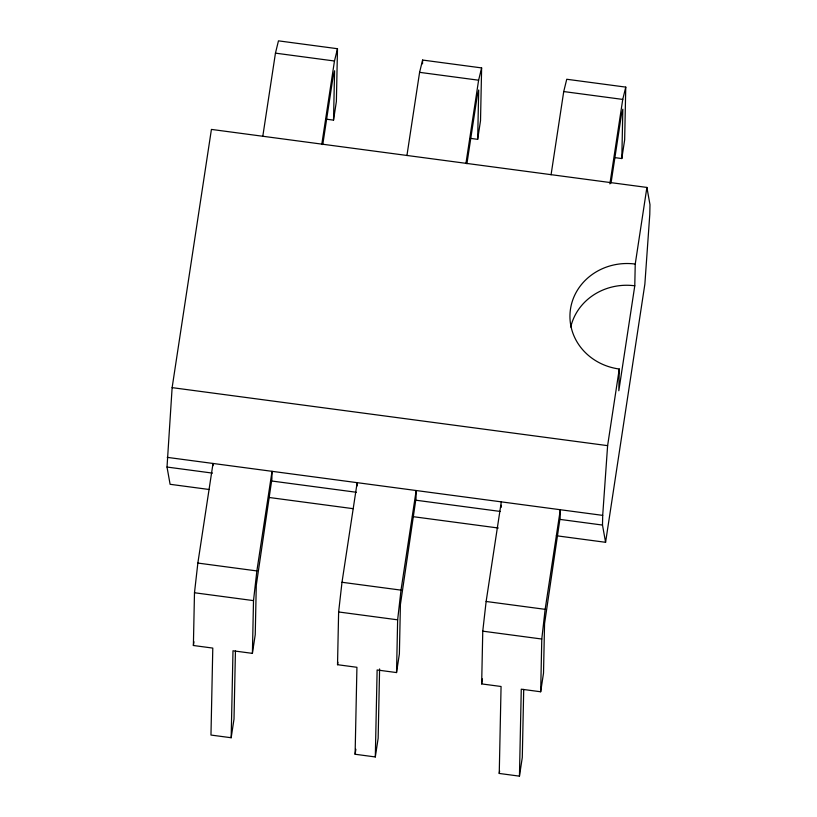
<?xml version="1.0" encoding="UTF-8"?>
<svg xmlns="http://www.w3.org/2000/svg" width="817" height="817" viewBox="0 0 817 817"><rect width="100%" height="100%" fill="white"/><g stroke="black" fill="none" stroke-linecap="round" stroke-linejoin="round"><path stroke-width="1.23" d="M209.234 489.506L170.099 484.297L167.015 467.048L172.132 387.636L211.419 129.413L646.901 187.43L649.985 204.669L649.781 214.371L644.868 284.091L605.581 542.304L556.357 535.748M235.439 651.006L234.009 719.062L231.17 737.741L210.97 735.055L212.788 648.085L193.384 645.501L194.487 592.754L197.857 563.066L213.023 463.453L212.971 465.67M231.17 737.741L232.988 650.781L252.402 653.365L255.241 634.676L256.272 585.329L271.877 479.058L272.041 471.317L256.875 570.93L253.505 600.618L252.402 653.365M326.259 119.17L333.53 120.14L334.572 70.783L333.06 76.941L322.766 144.568M262.788 136.368L275.452 53.146L278.464 40.85L337.482 48.714L336.379 101.461L333.53 120.14M379.599 668.939L378.148 738.262L375.309 756.951L355.109 754.254L356.927 667.295L337.523 664.701L338.626 611.964L341.996 582.276L357.162 482.663L357.09 485.972M375.309 756.951L377.127 669.981L396.541 672.565L399.38 653.886L400.412 604.529L416.016 498.258L416.18 490.517L401.014 590.129L397.644 619.827L396.541 672.565M422.522 63.818L422.603 60.049L481.622 67.913L480.519 120.661L477.669 139.339L470.398 138.369M477.669 139.339L478.701 89.993L477.199 96.14L466.905 163.768M523.717 689.405L522.288 757.461L519.449 776.15L499.248 773.454L501.066 686.494L481.662 683.911L482.765 631.163L486.135 601.475L501.301 501.863M501.178 507.388L501.23 505.182M519.449 776.15L521.266 689.18L540.68 691.774L543.519 673.085L544.551 623.728L560.156 517.467L560.319 509.726L545.153 609.339L541.783 639.027L540.68 691.774M605.581 542.304L602.497 525.065L602.701 515.374L607.613 445.643L619.266 369.018A57.313 53.023 1.2 0 1 570.501 308.979A57.313 53.023 1.2 0 1 635.238 264.054L646.901 187.43M614.537 157.579L621.808 158.549L622.84 109.192L621.339 115.34L611.045 182.967M619.266 369.018L618.816 390.761L634.778 285.797L635.238 264.054M551.067 174.777L563.73 91.555L566.743 79.259L625.761 87.113L624.658 139.86L621.808 158.549M193.384 645.501L193.946 641.764M321.806 144.231L334.47 61.009L337.482 48.714M406.927 155.567L419.591 72.345L422.603 60.049M337.523 664.701L337.901 662.209M355.109 754.254L355.865 749.271M465.945 163.431L478.609 80.209L481.622 67.913M481.662 683.911L482.418 678.927M499.248 773.454L499.626 770.972M609.891 183.896L622.748 99.419L625.761 87.113M275.452 53.146L334.47 61.009M419.591 72.345L478.609 80.209M563.73 91.555L622.748 99.419M172.132 387.636L607.613 445.643M167.219 457.357L602.701 515.374M167.015 467.048L212.461 473.104M270.529 480.845L356.355 492.273M415.69 500.178L500.259 511.442M559.584 519.346L602.497 525.065M268.558 497.41L353.128 508.674M412.452 516.579L498.288 528.017M197.857 563.066L256.875 570.93M341.996 582.276L401.014 590.129M486.135 601.475L545.153 609.339M194.487 592.754L253.505 600.618M338.626 611.964L397.644 619.827M482.765 631.163L541.783 639.027M570.756 327.014A57.313 53.023 1.2 0 1 634.778 285.797"/></g></svg>
